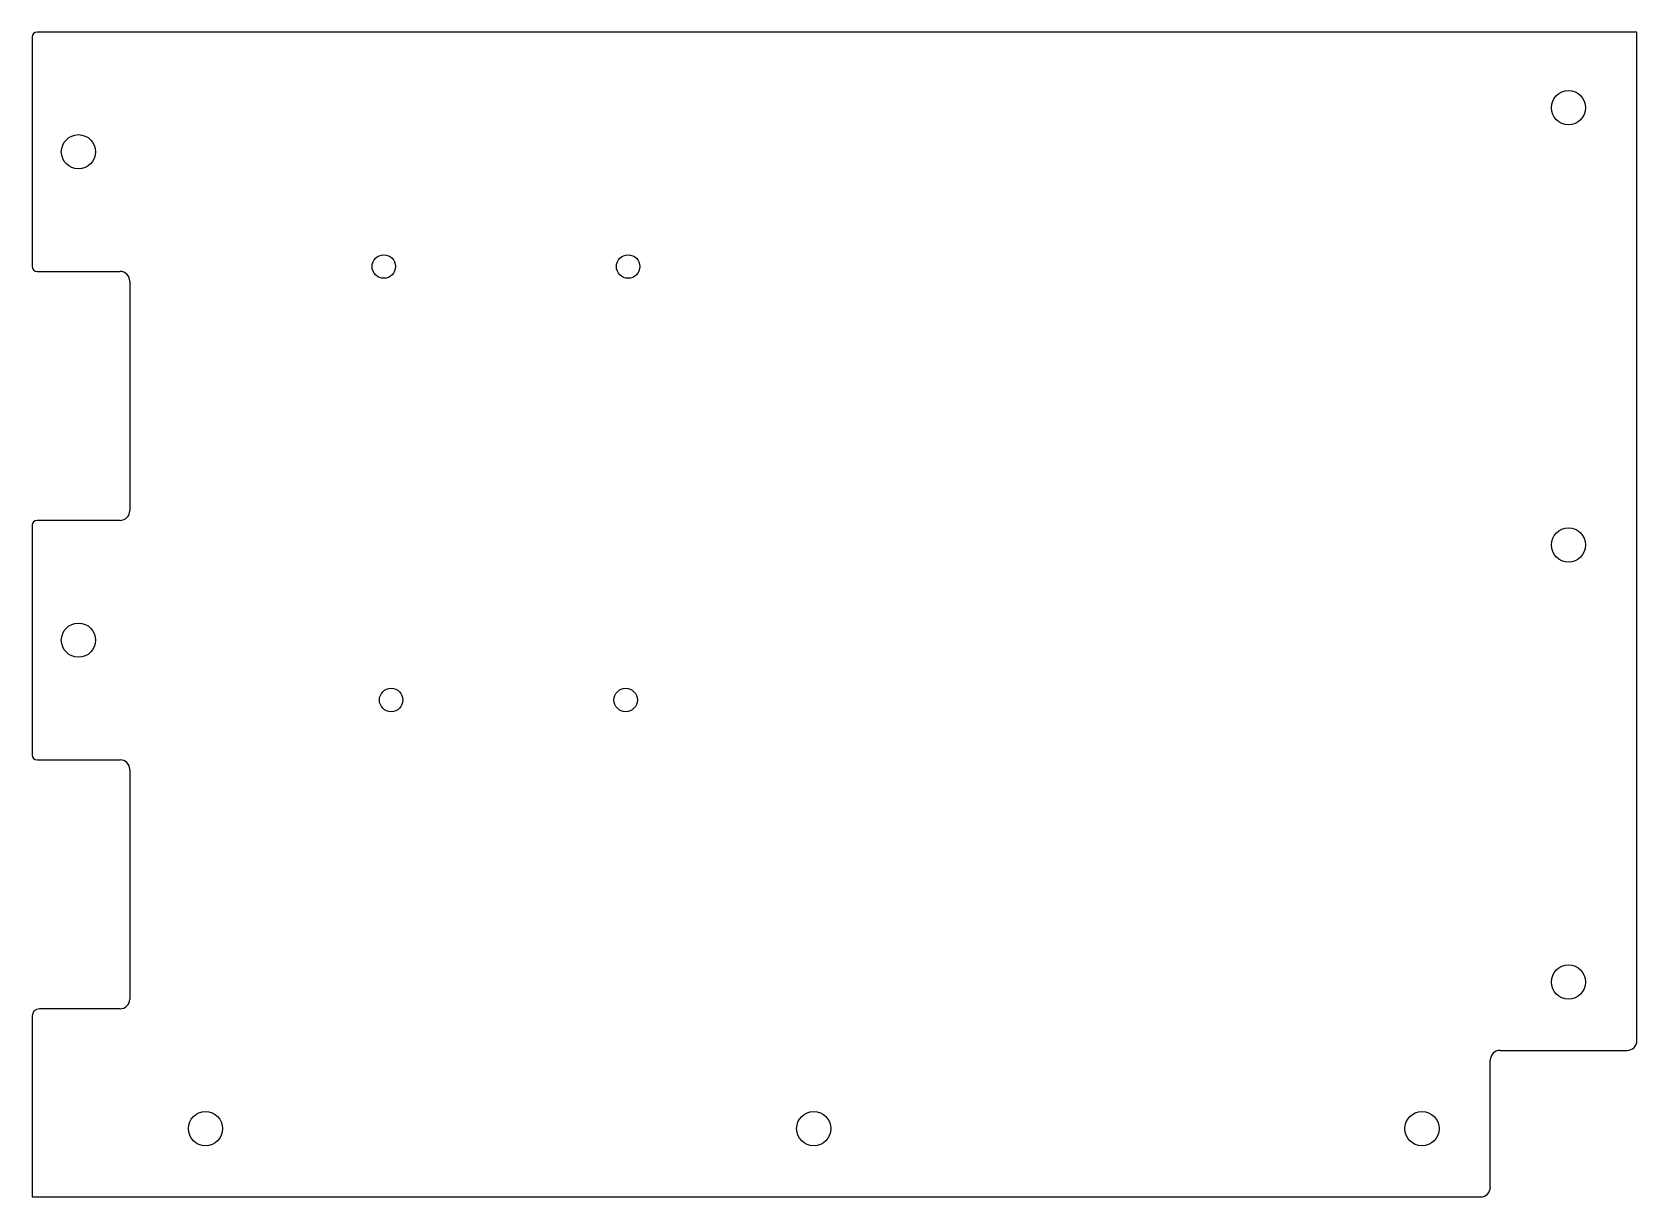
# Model space of a CAD drawing. Header units: inches. Extents: x -6.5 to 6.5, y -4.7 to 4.7.
import ezdxf

# ---------------------------------------------------------------- set-up
doc = ezdxf.new("R2010")
doc.units = ezdxf.units.IN
doc.layers.add('CUTOUTS', color=1, linetype='CONTINUOUS')
doc.layers.add('PERIMETER', color=5, linetype='CONTINUOUS')

msp = doc.modelspace()

# ---------------------------------------------------------------- linework, layer by layer
at = {"layer": 'CUTOUTS'}
for centre, radius in [((5.915, 4.085), 0.138), ((-6.093, 3.73), 0.138), ((-3.632, 2.805), 0.0945), ((-1.663, 2.805), 0.0945), ((5.915, 0.561), 0.138), ((-6.093, -0.207), 0.138), ((-3.573, -0.689), 0.0945), ((-1.683, -0.689), 0.0945), ((5.915, -2.963), 0.138), ((-5.069, -4.144), 0.138), ((-0.167, -4.144), 0.138), ((4.734, -4.144), 0.138)]:
    msp.add_circle(centre, radius, dxfattribs=at)
at = {"layer": 'PERIMETER'}
for p, q in [((6.467, 4.695), (-6.427, 4.695)), ((6.467, -3.435), (6.467, 4.695)), ((-6.467, 4.656), (-6.467, 2.805)), ((-6.427, 2.766), (-5.758, 2.766)), ((-5.679, 2.687), (-5.679, 0.837)), ((-6.467, 0.719), (-6.467, -1.132)), ((-5.758, 0.758), (-6.427, 0.758)), ((-6.427, -1.171), (-5.758, -1.171)), ((-5.679, -1.25), (-5.679, -3.1)), ((-5.758, -3.179), (-6.407, -3.179)), ((-6.467, -3.238), (-6.467, -4.695)), ((5.285, -4.616), (5.285, -3.593)), ((5.364, -3.514), (6.388, -3.514)), ((-6.467, -4.695), (5.207, -4.695))]:
    msp.add_line(p, q, dxfattribs=at)
for centre, radius, start, end in [((-6.427, 4.656), 0.0394, 90, 180), ((-6.427, 2.805), 0.0394, 180, 270), ((-5.758, 2.687), 0.0787, 0, 90), ((-5.758, 0.837), 0.0787, -90, 0), ((-6.427, 0.719), 0.0394, 90, 180), ((-6.427, -1.132), 0.0394, 180, 270), ((-5.758, -1.25), 0.0787, 0, 90), ((-5.758, -3.1), 0.0787, -90, 0), ((-6.407, -3.238), 0.0591, 90, 180), ((6.388, -3.435), 0.0787, -90, 0), ((5.364, -3.593), 0.0787, 90, 180), ((5.207, -4.616), 0.0787, -90, 0)]:
    msp.add_arc(centre, radius, start, end, dxfattribs=at)

doc.saveas('drawing.dxf')
